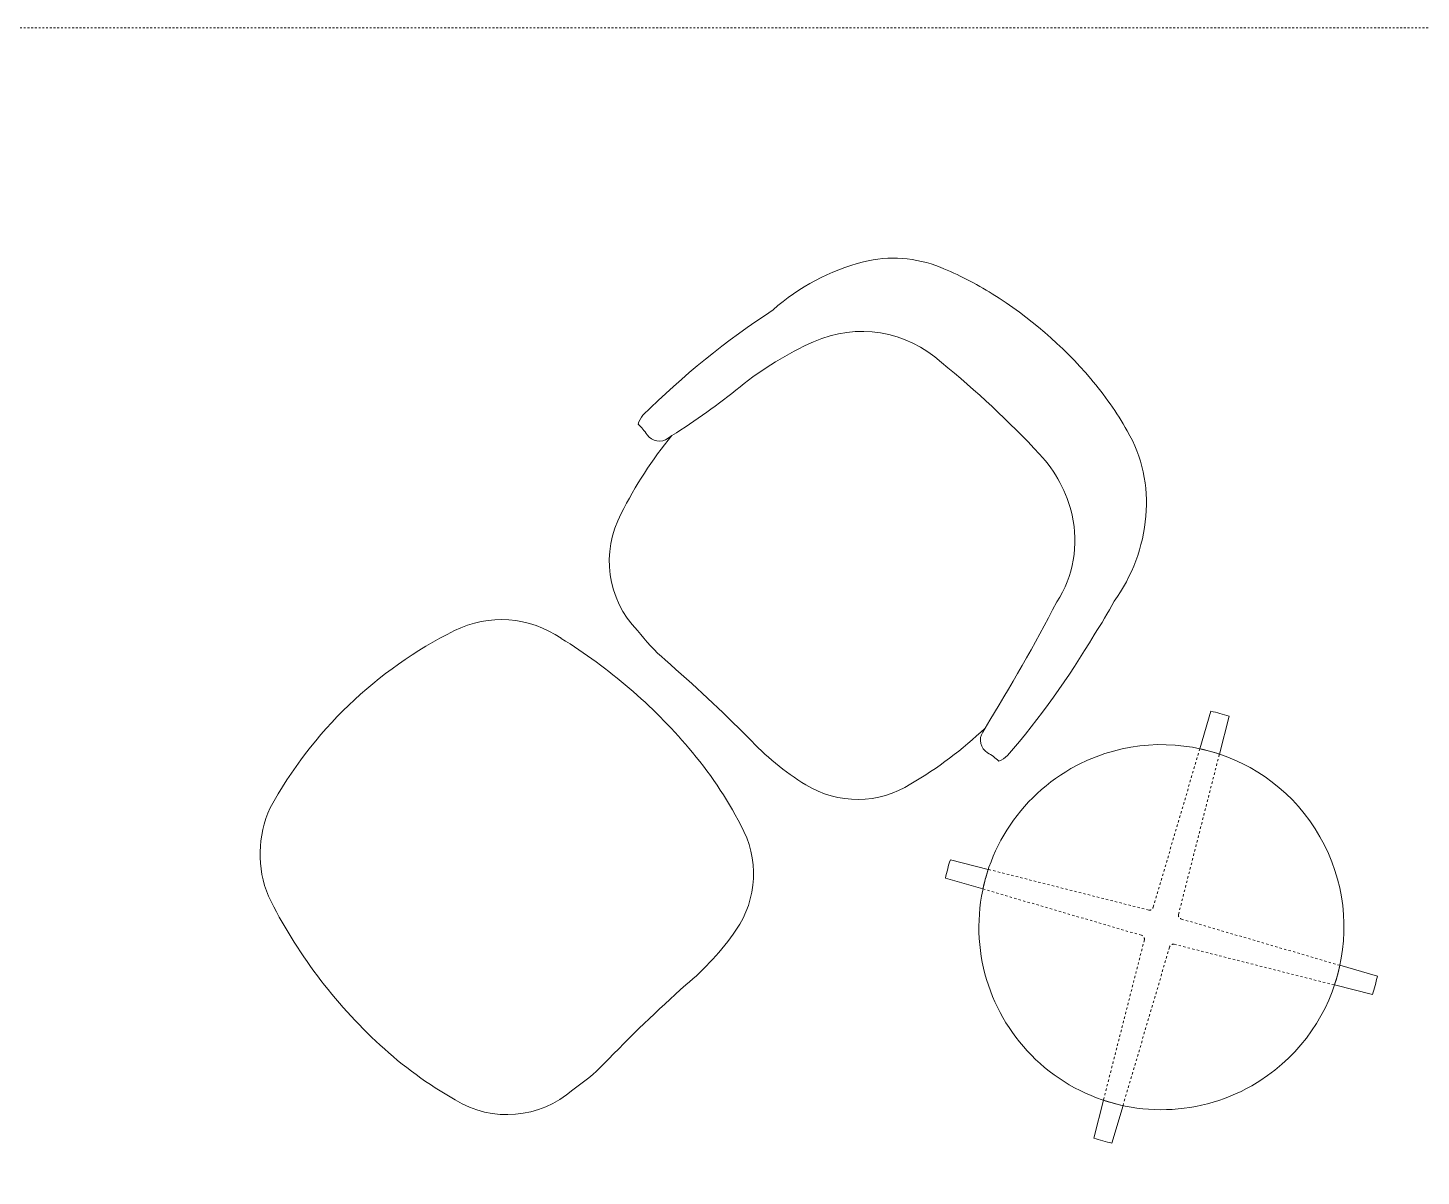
# Model space of a CAD drawing. Header units: inches. Extents: x 920 to 2661, y -647 to 1865.
# Drawn here: x 2510 to 2584.9, y 1286.4 to 1348.2 of the extents above; entities that cross this region are included whole.
import ezdxf

# ---------------------------------------------------------------- set-up
doc = ezdxf.new("R2010")
doc.units = ezdxf.units.IN
doc.header["$MEASUREMENT"] = 0
doc.linetypes.add('Dash', pattern=[0.25, 0.125, -0.125])
doc.linetypes.add('Dash 1_16_', pattern=[0.125, 0.0625, -0.0625])
for name, color, linetype, lineweight in [('A-DETL', 90, 'Continuous', 9), ('I-FURN', 30, 'Continuous', 9), ('I-FURN-HDLN', 30, 'Dash', 9)]:
    doc.layers.add(name, color=color, linetype=linetype, lineweight=lineweight)

# ---------------------------------------------------------------- blocks, each defined once
blk = doc.blocks.new('Haworth_Openest_ChickPouf - Without Backrest-4758348-FIRST FLOOR CONSTRUCTION')
at = {"layer": 'I-FURN'}
for centre, radius, start, end in [((-0.066, -12.147), 23.022, 72.62497, 107.37503), ((-4.732, 4.257), 5.99, 111.64149, 158.35851), ((5.124, 4.439), 5.644, 11.37503, 72.62497), ((15.977, -1.798), 27.545, 162.54179, 183.45821), ((-17.61, -1.699), 29.181, 356.54179, 14.38743), ((10.385, -2.136), 21.944, 183.45821, 196.54179), ((-10.385, -2.136), 21.944, 343.45821, 356.54179), ((-5.487, -7.047), 5.333, 194.50903, 267.49097), ((5.487, -7.047), 5.333, 281.48518, 345.49097), ((-3.922, -2.206), 10.327, 259.96649, 272.03351), ((-0.43, -100.539), 88.068, 88.04226, 92.03351), ((3.666, 1.917), 14.481, 265.69251, 281.48518)]:
    blk.add_arc(centre, radius, start, end, dxfattribs=at)
blk = doc.blocks.new('Haworth_Openest_ChickPouf - With Seat Backrest Down-4762994-FIRST FLOOR CONSTRUCTION')
at = {"layer": 'I-FURN'}
for p, q in [((-11.568, -3.704), (-11.519, -3.459)), ((11.519, -3.459), (11.568, -3.704))]:
    blk.add_line(p, q, dxfattribs=at)
for centre, radius, start, end in [((0.244, -8.283), 22.575, 83.36542, 101.17435), ((-0.517, -4.432), 18.65, 101.17435, 110.82565), ((0.697, -4.385), 18.65, 72.84722, 83.36542), ((-4.787, 6.793), 6.641, 110.82565, 147.17435), ((3.891, 5.964), 7.819, 37.94488, 72.84722), ((2.778, 5.096), 9.231, 7.20382, 37.94488), ((-0.697, 4.154), 11.508, 147.17435, 174.82565), ((-3.557, 2.964), 6.337, 90.48663, 157.11891), ((0, -42.758), 52.184, 86.03227, 93.96773), ((3.114, 2.132), 7.186, 56.10081, 86.03227), ((3.743, 3.069), 6.057, 10.07999, 56.10081), ((-13.922, -0.498), 26.725, 10.15078, 14.63398), ((7.09, -1.529), 17.893, 157.11891, 172.02977), ((32.22, -5.589), 45.668, 166.34507, 177.65493), ((-95.798, -25.073), 109.471, 11.38726, 15.47154), ((-32.22, -5.589), 45.668, 2.34507, 12.39238), ((-48.015, 6.186), 37.75, 345.19571, 352.02977), ((-12.193, -3.678), 1.218, 181.96723, 208.03277), ((-12.363, -3.544), 0.811, 258.61274, 348.61274), ((10.385, -2.136), 21.944, 183.45821, 196.54179), ((-10.385, -2.136), 21.944, 343.45821, 356.54179), ((12.363, -3.544), 0.811, 191.38726, 281.38726), ((12.193, -3.678), 1.218, 331.96723, 358.03277), ((-13.446, -8.919), 4.672, 78.61274, 87.82105), ((13.446, -8.919), 4.672, 92.17895, 101.38726), ((-5.487, -7.047), 5.333, 194.50903, 267.49097), ((5.487, -7.047), 5.333, 281.48518, 345.49097), ((-3.922, -2.206), 10.327, 259.96649, 272.03351), ((-0.43, -100.539), 88.068, 88.04226, 92.03351), ((3.666, 1.917), 14.481, 265.69251, 281.48518)]:
    blk.add_arc(centre, radius, start, end, dxfattribs=at)
blk = doc.blocks.new('Table-Coffee-Teknion-BBCTC_Cosmos_Small-R2013 - 17 3_4_ High-4642393-FIRST FLOOR CONSTRUCTION')
at = {"layer": 'I-FURN'}
for p, q in [((-8.049, 8.778), (-6.537, 7.318)), ((6.537, 7.318), (8.048, 8.779)), ((-7.309, 6.546), (-8.768, 8.06)), ((8.768, 8.06), (7.309, 6.547)), ((-8.768, -8.06), (-7.309, -6.546)), ((7.309, -6.546), (8.768, -8.06)), ((-6.537, -7.318), (-8.048, -8.779)), ((8.049, -8.778), (6.537, -7.318))]:
    blk.add_line(p, q, dxfattribs=at)
for radius, start, end in [(9.812, 0, 180), (11.91, 132.51887, 137.40798), (11.91, 42.59214, 47.48703), (9.812, 131.77634, 138.15192), (9.812, 131.77634, 138.15192), (9.812, 41.81513, 48.22945), (9.812, 41.84856, 48.22945), (9.812, 180, 0), (9.812, 221.84808, 228.22946), (9.812, 221.84808, 228.22946), (9.812, 311.77634, 318.15194), (9.812, 311.77634, 318.15194), (11.91, 222.59202, 227.48703), (11.91, 312.51887, 317.40799)]:
    blk.add_arc((0, 0), radius, start, end, dxfattribs=at)
at = {"layer": 'I-FURN-HDLN'}
for p, q in [((-0.137, 1.134), (-6.537, 7.318)), ((6.537, 7.318), (0.139, 1.136)), ((-7.309, 6.546), (-1.132, 0.135)), ((1.14, 0.143), (7.313, 6.542)), ((-1.134, -0.136), (-7.309, -6.546)), ((7.309, -6.546), (1.134, -0.136)), ((-6.537, -7.318), (-0.137, -1.134)), ((0.137, -1.134), (6.537, -7.318))]:
    blk.add_line(p, q, dxfattribs=at)
for centre, start, end in [((0, 1.289), 228.5804, 312.42648), ((-1.289, 0), 318.59572, 40.70207), ((1.289, 0), 136.02795, 221.3524), ((0, -1.289), 48.59572, 131.40428)]:
    blk.add_arc(centre, 0.206, start, end, dxfattribs=at)

msp = doc.modelspace()

# ---------------------------------------------------------------- linework, layer by layer
at = {"layer": 'A-DETL', "linetype": 'Dash 1_16_', "lineweight": 18}
msp.add_line((2630.704, 1348.152), (2318.904, 1348.152), dxfattribs=at)

# ---------------------------------------------------------------- block references
at = {"layer": 'I-FURN'}
for name, p, rotation in [('Haworth_Openest_ChickPouf - With Seat Backrest Down-4762994-FIRST FLOOR CONSTRUCTION', (2555.431, 1320.899), 316.9617206596522), ('Haworth_Openest_ChickPouf - Without Backrest-4758348-FIRST FLOOR CONSTRUCTION', (2534.86, 1303.944), 43.88256037859291), ('Table-Coffee-Teknion-BBCTC_Cosmos_Small-R2013 - 17 3_4_ High-4642393-FIRST FLOOR CONSTRUCTION', (2570.965, 1299.805), 299.7017898637041)]:
    msp.add_blockref(name, p, dxfattribs=dict(at, rotation=rotation))

doc.saveas('drawing.dxf')
